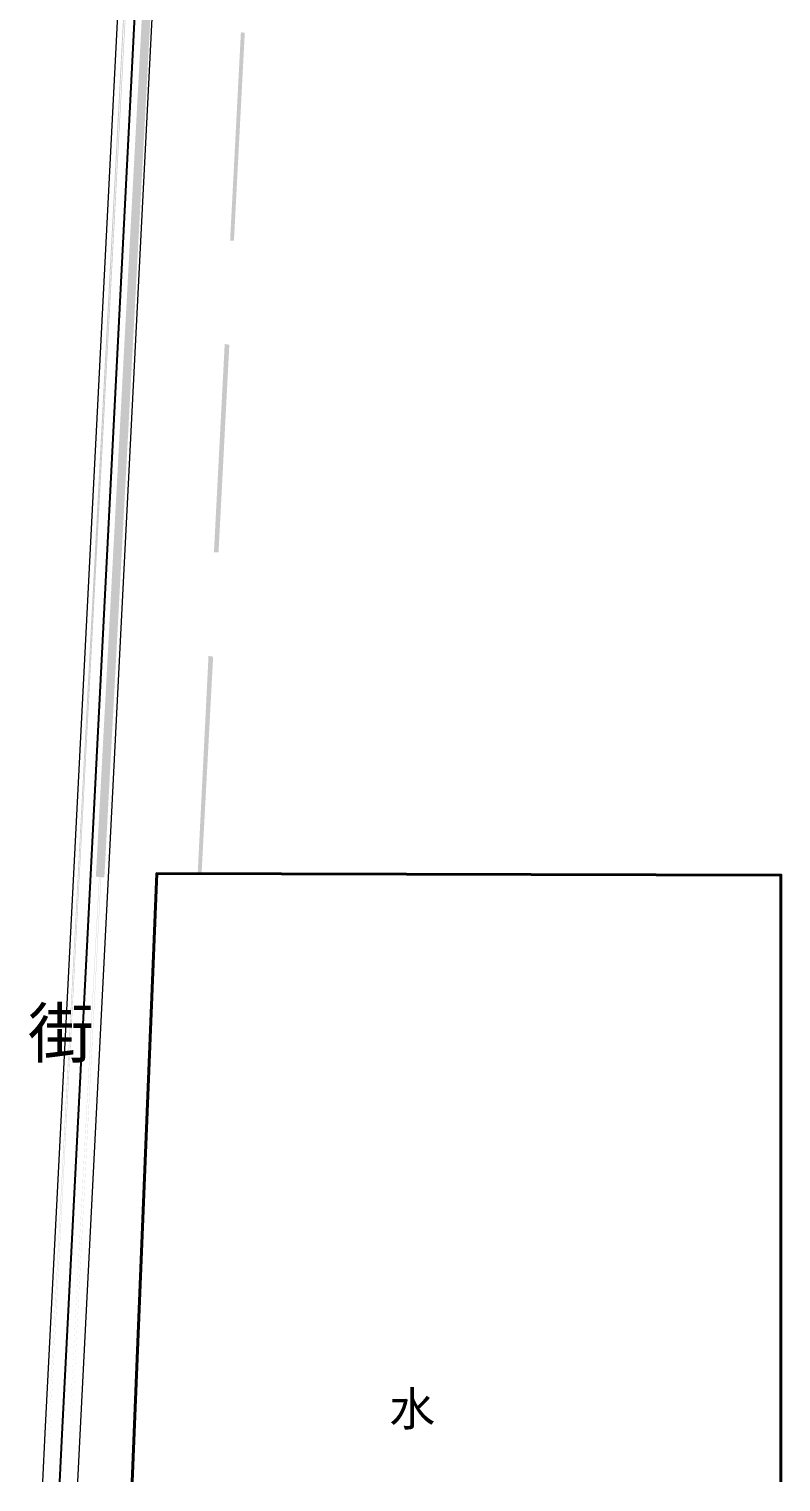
# Model space of a CAD drawing. Header units: metres. Extents: x 110 to 500, y 133 to 419.
# Drawn here: x 119.2 to 177.7, y 142.5 to 255.4 of the extents above; entities that cross this region are included whole.
import ezdxf

# ---------------------------------------------------------------- set-up
doc = ezdxf.new("R2010")
doc.units = ezdxf.units.M
for name, color, linetype in [('PDF_0', 7, 'Continuous'), ('PDF_c- 现状道路', 7, 'Continuous'), ('PDF_d-道路中心线', 7, 'Continuous'), ('PDF_d-道路红线', 7, 'Continuous'), ('PDF_绿线', 7, 'Continuous')]:
    doc.layers.add(name, color=color, linetype=linetype)
doc.styles.add('CHINESE', font='宋体')

msp = doc.modelspace()

# ---------------------------------------------------------------- hatches: boundary and pattern name
h = msp.add_hatch(color=7)
h.paths.add_polyline_path([(144.98, 157.7), (144.98, 157.7), (145.4, 157.7), (145.4, 157.7), (145.1, 156.56), (145.1, 156.56), (145.52, 156.62), (145.52, 156.62), (145.82, 155.6), (145.82, 155.6), (145.4, 155.42), (145.4, 155.42), (146, 154.4), (146, 154.4), (146.36, 154.64), (146.36, 154.64), (146.72, 153.5), (146.72, 153.5), (147.02, 153.8), (147.02, 153.8), (147.86, 153.14), (147.86, 153.14), (147.62, 152.78), (147.62, 152.78), (148.64, 152.18), (148.64, 152.18), (148.82, 152.6), (148.82, 152.6), (149.84, 152.3), (149.84, 152.3), (149.78, 151.88), (149.78, 151.88), (150.92, 152.18), (150.92, 152.18), (150.92, 151.76), (150.92, 151.76), (152, 152.3), (152, 152.3), (152.12, 151.88), (152.12, 151.88), (153.08, 152.6), (153.08, 152.6), (153.26, 152.18), (153.26, 152.18), (154.28, 152.78), (154.28, 152.78), (154.04, 153.14), (154.04, 153.14), (155.18, 153.5), (155.18, 153.5), (154.88, 153.8), (154.88, 153.8), (155.54, 154.64), (155.54, 154.64), (155.9, 154.4), (155.9, 154.4), (156.44, 155.42), (156.44, 155.42), (156.08, 155.6), (156.08, 155.6), (156.38, 156.62), (156.38, 156.62), (156.8, 156.56), (156.8, 156.56), (156.5, 157.7), (156.5, 157.7), (156.92, 157.7), (156.92, 157.7), (156.38, 158.78), (156.38, 158.78), (156.8, 158.9), (156.8, 158.9), (156.08, 159.86), (156.08, 159.86), (156.44, 160.04), (156.44, 160.04), (155.9, 161.06), (155.9, 161.06), (155.54, 160.82), (155.54, 160.82), (154.88, 161.66), (154.88, 161.66), (155.18, 161.96), (155.18, 161.96), (154.04, 162.32), (154.04, 162.32), (154.28, 162.68), (154.28, 162.68), (153.26, 163.28), (153.26, 163.28), (153.08, 162.86), (153.08, 162.86), (152.12, 163.58), (152.12, 163.58), (152, 163.16), (152, 163.16), (150.92, 163.7), (150.92, 163.7), (150.92, 163.28), (150.92, 163.28), (149.78, 163.58), (149.78, 163.58), (149.84, 163.16), (149.84, 163.16), (148.82, 162.86), (148.82, 162.86), (148.64, 163.28), (148.64, 163.28), (147.62, 162.68), (147.62, 162.68), (147.86, 162.32), (147.86, 162.32), (147.02, 161.66), (147.02, 161.66), (146.72, 161.96), (146.72, 161.96), (146.36, 160.82), (146.36, 160.82), (146, 161.06), (146, 161.06), (145.4, 160.04), (145.4, 160.04), (145.82, 159.86), (145.82, 159.86), (145.1, 158.9), (145.1, 158.9), (145.52, 158.78), (145.52, 158.78)])
h.paths.add_polyline_path([(145.52, 158.78), (145.52, 158.78), (145.1, 158.9), (145.1, 158.9), (145.82, 159.86), (145.82, 159.86), (145.4, 160.04), (145.4, 160.04), (146, 161.06), (146, 161.06), (146.36, 160.82), (146.36, 160.82), (146.72, 161.96), (146.72, 161.96), (147.02, 161.66), (147.02, 161.66), (147.86, 162.32), (147.86, 162.32), (147.62, 162.68), (147.62, 162.68), (148.64, 163.28), (148.64, 163.28), (148.82, 162.86), (148.82, 162.86), (149.84, 163.16), (149.84, 163.16), (149.78, 163.58), (149.78, 163.58), (150.92, 163.28), (150.92, 163.28), (150.92, 163.7), (150.92, 163.7), (152, 163.16), (152, 163.16), (152.12, 163.58), (152.12, 163.58), (153.08, 162.86), (153.08, 162.86), (153.26, 163.28), (153.26, 163.28), (154.28, 162.68), (154.28, 162.68), (154.04, 162.32), (154.04, 162.32), (155.18, 161.96), (155.18, 161.96), (154.88, 161.66), (154.88, 161.66), (155.54, 160.82), (155.54, 160.82), (155.9, 161.06), (155.9, 161.06), (156.44, 160.04), (156.44, 160.04), (156.08, 159.86), (156.08, 159.86), (156.8, 158.9), (156.8, 158.9), (156.38, 158.78), (156.38, 158.78), (156.92, 157.7), (156.92, 157.7), (156.5, 157.7), (156.5, 157.7), (156.8, 156.56), (156.8, 156.56), (156.38, 156.62), (156.38, 156.62), (156.08, 155.6), (156.08, 155.6), (156.44, 155.42), (156.44, 155.42), (155.9, 154.4), (155.9, 154.4), (155.54, 154.64), (155.54, 154.64), (154.88, 153.8), (154.88, 153.8), (155.18, 153.5), (155.18, 153.5), (154.04, 153.14), (154.04, 153.14), (154.28, 152.78), (154.28, 152.78), (153.26, 152.18), (153.26, 152.18), (153.08, 152.6), (153.08, 152.6), (152.12, 151.88), (152.12, 151.88), (152, 152.3), (152, 152.3), (150.92, 151.76), (150.92, 151.76), (150.92, 152.18), (150.92, 152.18), (149.78, 151.88), (149.78, 151.88), (149.84, 152.3), (149.84, 152.3), (148.82, 152.6), (148.82, 152.6), (148.64, 152.18), (148.64, 152.18), (147.62, 152.78), (147.62, 152.78), (147.86, 153.14), (147.86, 153.14), (147.02, 153.8), (147.02, 153.8), (146.72, 153.5), (146.72, 153.5), (146.36, 154.64), (146.36, 154.64), (146, 154.4), (146, 154.4), (145.4, 155.42), (145.4, 155.42), (145.82, 155.6), (145.82, 155.6), (145.52, 156.62), (145.52, 156.62), (145.1, 156.56), (145.1, 156.56), (145.4, 157.7), (145.4, 157.7), (144.98, 157.7), (144.98, 157.7)])
at = {"layer": 'PDF_0'}
msp.add_hatch(color=7, dxfattribs=at).paths.add_polyline_path([(124.4, 189.5), (125.06, 189.44), (135.08, 376.58), (134.42, 376.64)])
at = {"layer": 'PDF_c- 现状道路'}
h = msp.add_hatch(color=7, dxfattribs=at)
h.paths.add_polyline_path([(120.5, 142.46), (131.12, 338.72), (131.12, 338.72), (135.32, 419.3), (131, 338.72), (131, 338.72), (135.14, 419.3)])
h.paths.add_polyline_path([(135.14, 419.3), (131, 338.72), (131, 338.72), (135.32, 419.3), (131.12, 338.72), (131.12, 338.72), (120.62, 142.46)])
h = msp.add_hatch(color=7, dxfattribs=at)
h.paths.add_polyline_path([(122.12, 142.46), (132.8, 338.66), (132.8, 338.66), (134.84, 376.64), (134.72, 376.64), (132.68, 338.66), (132.68, 338.66)])
h.paths.add_polyline_path([(132.68, 338.66), (132.68, 338.66), (134.72, 376.64), (134.84, 376.64), (132.8, 338.66), (132.8, 338.66), (122.3, 142.46)])
at = {"layer": 'PDF_绿线'}
for points in [[(134.84, 238.94), (135.14, 238.94), (135.98, 255.08), (135.68, 255.14)], [(133.58, 214.7), (133.94, 214.7), (134.78, 230.84), (134.42, 230.9)], [(132.32, 189.74), (132.62, 189.74), (133.52, 206.6), (133.16, 206.66)]]:
    msp.add_hatch(color=7, dxfattribs=at).paths.add_polyline_path(points)

# ---------------------------------------------------------------- linework, layer by layer
at = {"layer": 'PDF_0', "color": 7, "lineweight": 40}
for points in [[(177.68, 142.46), (177.68, 189.62), (129.14, 189.74), (127.22, 142.46)], [(129.14, 189.74), (177.68, 189.62), (177.68, 142.46)]]:
    msp.add_lwpolyline(points, dxfattribs=at)
at = {"layer": 'PDF_d-道路中心线', "color": 1}
msp.add_lwpolyline([(135.74, 419.3), (121.76, 146.18), (121.58, 142.46)], dxfattribs=at)
at = {"layer": 'PDF_d-道路红线', "color": 5, "lineweight": 5}
for points in [[(134.42, 419.3), (120.44, 146.24), (120.26, 142.46)], [(129.44, 270.02), (123.14, 146.12), (122.96, 142.46)]]:
    msp.add_lwpolyline(points, dxfattribs=at)

# ---------------------------------------------------------------- texts
at = {"attachment_point": 7, "style": 'CHINESE'}
for s, insert, char_height in [('街', (119.12, 175.04), 3.77), ('水', (147.2, 146.53), 2.63)]:
    msp.add_mtext(s, dxfattribs=dict(at, insert=insert, char_height=char_height))

doc.saveas('drawing.dxf')
